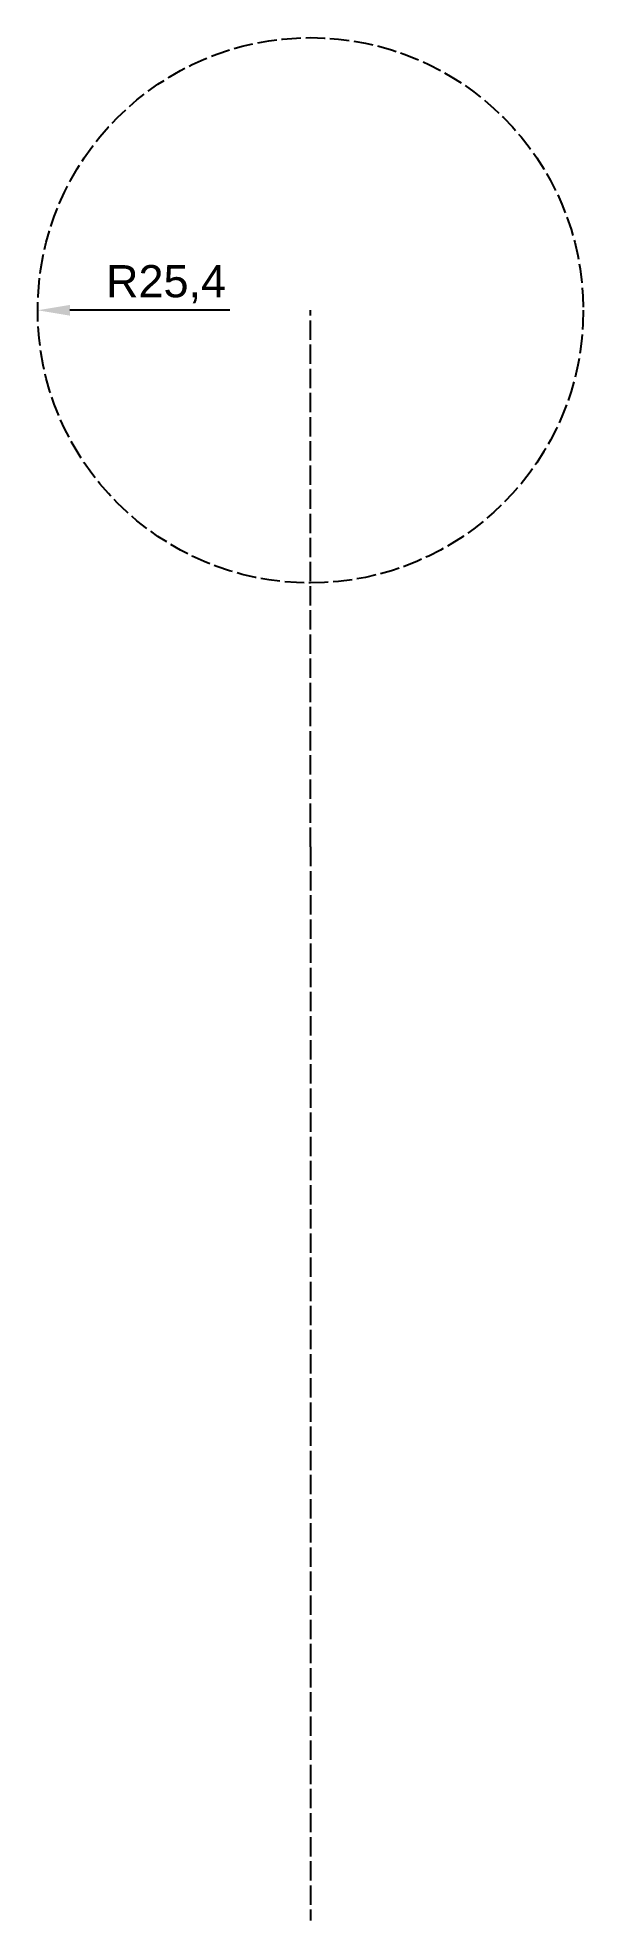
# Model space of a CAD drawing. Header units: millimetres. Extents: x -25 to 25, y -150 to 25.
import ezdxf

# ---------------------------------------------------------------- set-up
doc = ezdxf.new("R2010")
doc.units = ezdxf.units.MM
doc.header["$LTSCALE"] = 0.15
doc.linetypes.add('ACAD_ISO02W100', pattern=[15, 12, -3])
doc.layers.add('0-Dimension', color=92, linetype='Continuous')
doc.layers.add('0-Sketch', color=20, linetype='ACAD_ISO02W100')
doc.styles.get("Standard").update_dxf_attribs({"font": 'arial.ttf'})
doc.dimstyles.new('ISO-25', dxfattribs={"dimtxt": 3, "dimasz": 3, "dimexe": 1.25, "dimexo": 0.625, "dimtad": 1, "dimtxsty": 'Standard', "dimcen": 2.5, "dimadec": 0, "dimazin": 0, "dimtfac": 1, "dimtmove": 0, "dimatfit": 3, "dimfxl": 1, "dimarcsym": 0})

# ---------------------------------------------------------------- blocks, each defined once
blk = doc.blocks.new('*D67')
at = {"layer": '0-Dimension', "color": 0, "lineweight": -2, "transparency": 16777216}
blk.add_line((-7.5, 0), (-22.4, 0), dxfattribs=at)
at = {"layer": '0-Dimension', "color": 0, "transparency": 16777216}
blk.add_solid([(-22.4, 0.5), (-22.4, -0.5), (-25.4, 0)], dxfattribs=at)
at = {"layer": 'Defpoints', "color": 0, "transparency": 16777216}
for p in [(-25.4, 0), (0, 0)]:
    blk.add_point(p, dxfattribs=at)
at = {"layer": '0-Dimension', "color": 0, "transparency": 16777216, "insert": (-13.45, 2.43), "char_height": 3, "attachment_point": 5}
blk.add_mtext('R25,4', dxfattribs=at)

msp = doc.modelspace()

# ---------------------------------------------------------------- linework, layer by layer
at = {"layer": '0-Sketch', "extrusion": (-1, 0, 0)}
msp.add_lwpolyline([(0, 0), (0, 100, -0.4142136), (50, 150), (150, 150)], format="xyb", dxfattribs=at)
at = {"layer": '0-Sketch'}
msp.add_circle((0, 0), 25.4, dxfattribs=at)

# ---------------------------------------------------------------- dimensions: what is measured, and where the dimension line sits
at = {"layer": '0-Dimension'}
dim = msp.add_radius_dim(center=(0, 0), mpoint=(-25.4, 0), dimstyle='ISO-25', dxfattribs=at)
dim.commit()
dim.dimension.update_dxf_attribs({"geometry": '*D67', "text_midpoint": (-13.449, 0), "dimtype": 164})

doc.saveas('drawing.dxf')
